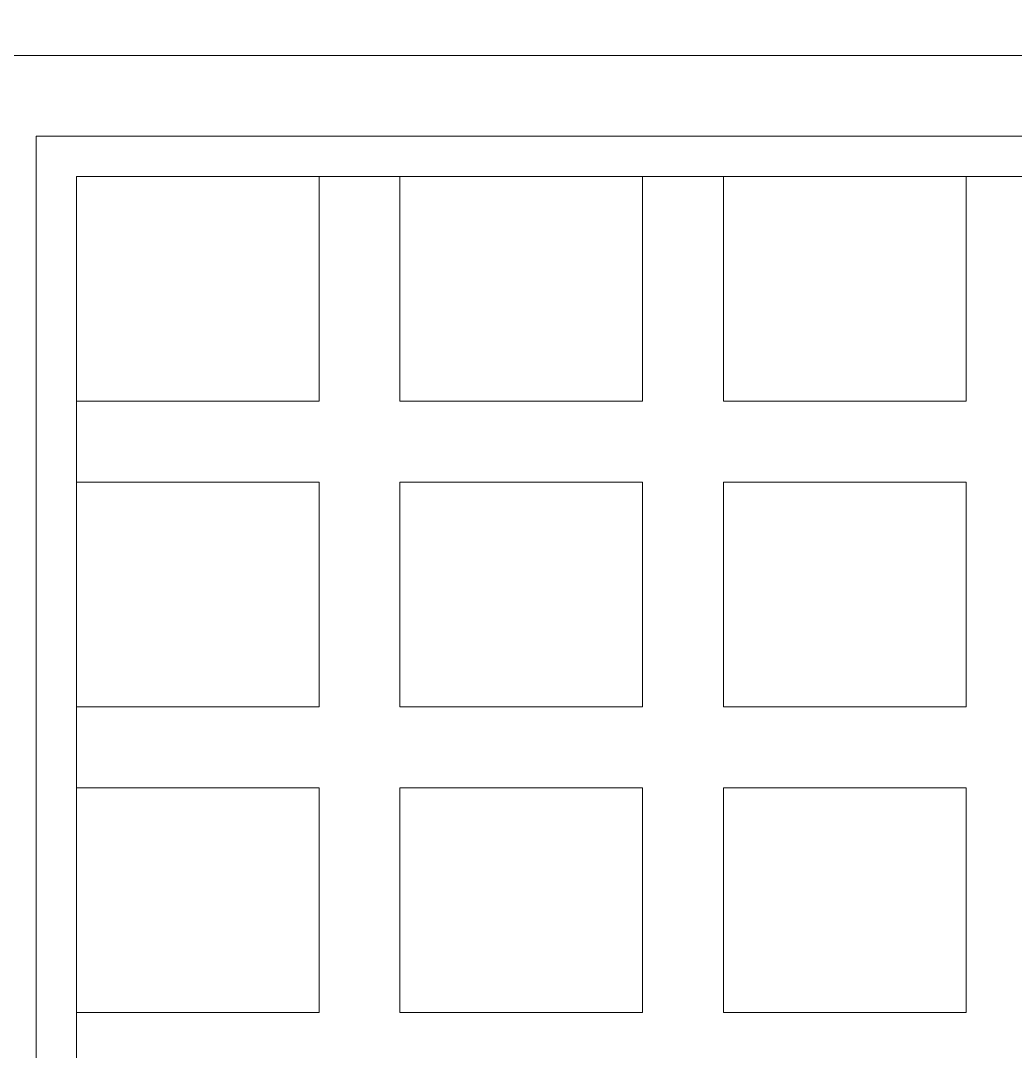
# Model space of a CAD drawing. Header units: millimetres. Extents: x 3554773 to 3850347, y -1853213 to -1653133.
# Drawn here: x 3619377 to 3621865, y -1711950 to -1709373 of the extents above; entities that cross this region are included whole.
import ezdxf

# ---------------------------------------------------------------- set-up
doc = ezdxf.new("R2010")
doc.units = ezdxf.units.MM
doc.header["$MEASUREMENT"] = 0
doc.set_wipeout_variables(frame=1)
doc.linetypes.add('Wipeout_Contour', pattern=[1000, 0, -1000])
doc.layers.add('Structural - Bearing', color=7, linetype='Continuous')
doc.layers.add('Structural - Bearing_Pen_No__3', color=7, linetype='Continuous', lineweight=18, true_color=0xff6600)

msp = doc.modelspace()

# ---------------------------------------------------------------- wipeouts: each hides what was drawn before it
at = {"color": 254, "linetype": 'Wipeout_Contour', "lineweight": 0, "ltscale": 40704785.87758876}
msp.add_wipeout([(3619213.6, -1709460), (3618066.4, -1709460), (3618066.4, -1720177.4), (3618167.5, -1720177.4), (3618167.5, -1720379.6), (3634378.4, -1720379.6), (3634378.4, -1709460), (3633368.7, -1709460), (3633368.7, -1716739.7), (3619213.6, -1716739.7)], dxfattribs=at).dxf.layer = 'Structural - Bearing'

# ---------------------------------------------------------------- next in the draw order: wipeouts: each hides what was drawn before it
at = {"color": 254, "linetype": 'Wipeout_Contour', "lineweight": 0, "ltscale": 16280516.92095852}
msp.add_wipeout([(3618066.4, -1707640.1), (3618066.4, -1709460), (3634378.4, -1709460), (3634378.4, -1707640.1)], dxfattribs=at).dxf.layer = 'Structural - Bearing'
at = {"color": 254, "linetype": 'Wipeout_Contour', "lineweight": 0, "ltscale": 16276245.61892267}
msp.add_wipeout([(3619415.9, -1716537.5), (3619415.9, -1709662.2), (3619213.6, -1709662.2), (3619213.6, -1716537.5)], dxfattribs=at).dxf.layer = 'Structural - Bearing'
at = {"color": 254, "linetype": 'Wipeout_Contour', "lineweight": 0, "ltscale": 16276458.18599499}
msp.add_wipeout([(3620932.5, -1710527.2), (3620325.8, -1710527.2), (3620325.8, -1711088.9), (3620932.5, -1711088.9)], dxfattribs=at).dxf.layer = 'Structural - Bearing'
at = {"color": 254, "linetype": 'Wipeout_Contour', "lineweight": 0, "ltscale": 16277182.29800762}
msp.add_wipeout([(3621134.7, -1710527.2), (3621134.7, -1711088.9), (3621741.3, -1711088.9), (3621741.3, -1710527.2)], dxfattribs=at).dxf.layer = 'Structural - Bearing'
at = {"color": 254, "linetype": 'Wipeout_Contour', "lineweight": 0, "ltscale": 16276779.40444128}
msp.add_wipeout([(3620325.8, -1711291.2), (3620325.8, -1711852.9), (3620932.5, -1711852.9), (3620932.5, -1711291.2)], dxfattribs=at).dxf.layer = 'Structural - Bearing'
at = {"color": 254, "linetype": 'Wipeout_Contour', "lineweight": 0, "ltscale": 16277503.50216436}
msp.add_wipeout([(3621134.7, -1711291.2), (3621134.7, -1711852.9), (3621741.3, -1711852.9), (3621741.3, -1711291.2)], dxfattribs=at).dxf.layer = 'Structural - Bearing'

# ---------------------------------------------------------------- next in the draw order: linework, layer by layer
at = {"layer": 'Structural - Bearing_Pen_No__3', "linetype": 'Continuous'}
for p, q in [((3620932.5, -1710527.2), (3620325.8, -1710527.2)), ((3620325.8, -1711088.9), (3620325.8, -1710527.2)), ((3620932.5, -1710527.2), (3620932.5, -1711088.9)), ((3621741.3, -1710527.2), (3621134.7, -1710527.2)), ((3621134.7, -1711088.9), (3621134.7, -1710527.2)), ((3621741.3, -1710527.2), (3621741.3, -1711088.9)), ((3620325.8, -1711088.9), (3620932.5, -1711088.9)), ((3621134.7, -1711088.9), (3621741.3, -1711088.9)), ((3620325.8, -1711852.9), (3620325.8, -1711291.2)), ((3620325.8, -1711291.2), (3620932.5, -1711291.2)), ((3620932.5, -1711291.2), (3620932.5, -1711852.9)), ((3621134.7, -1711852.9), (3621134.7, -1711291.2)), ((3621134.7, -1711291.2), (3621741.3, -1711291.2)), ((3621741.3, -1711291.2), (3621741.3, -1711852.9)), ((3620325.8, -1711852.9), (3620932.5, -1711852.9)), ((3621134.7, -1711852.9), (3621741.3, -1711852.9))]:
    msp.add_line(p, q, dxfattribs=at)

# ---------------------------------------------------------------- next in the draw order: wipeouts: each hides what was drawn before it
at = {"color": 254, "linetype": 'Wipeout_Contour', "lineweight": 0, "ltscale": 24421526.57169771}
msp.add_wipeout([(3619213.6, -1709460), (3619213.6, -1709662.2), (3619415.9, -1709662.2), (3633166.5, -1709662.2), (3633368.7, -1709662.2), (3633368.7, -1709460)], dxfattribs=at).dxf.layer = 'Structural - Bearing'
at = {"color": 254, "linetype": 'Wipeout_Contour', "lineweight": 0, "ltscale": 16276381.36224162}
msp.add_wipeout([(3619517, -1709763.3), (3619415.9, -1709763.3), (3619415.9, -1716436.4), (3619517, -1716436.4)], dxfattribs=at).dxf.layer = 'Structural - Bearing'

# ---------------------------------------------------------------- next in the draw order: linework, layer by layer
at = {"layer": 'Structural - Bearing_Pen_No__3', "linetype": 'Continuous'}
msp.add_line((3633368.7, -1709460), (3619213.6, -1709460), dxfattribs=at)

# ---------------------------------------------------------------- next in the draw order: wipeouts: each hides what was drawn before it
at = {"color": 254, "linetype": 'Wipeout_Contour', "lineweight": 0, "ltscale": 24421611.53914871}
msp.add_wipeout([(3619415.9, -1709662.2), (3619415.9, -1709763.3), (3619517, -1709763.3), (3633065.4, -1709763.3), (3633166.5, -1709763.3), (3633166.5, -1709662.2)], dxfattribs=at).dxf.layer = 'Structural - Bearing'
at = {"color": 254, "linetype": 'Wipeout_Contour', "lineweight": 0, "ltscale": 16275734.08108876}
msp.add_wipeout([(3620123.6, -1710527.2), (3619517, -1710527.2), (3619517, -1711088.9), (3620123.6, -1711088.9)], dxfattribs=at).dxf.layer = 'Structural - Bearing'
at = {"color": 254, "linetype": 'Wipeout_Contour', "lineweight": 0, "ltscale": 16276055.31382572}
msp.add_wipeout([(3619517, -1711852.9), (3620123.6, -1711852.9), (3620123.6, -1711291.2), (3619517, -1711291.2)], dxfattribs=at).dxf.layer = 'Structural - Bearing'

# ---------------------------------------------------------------- next in the draw order: linework, layer by layer
at = {"layer": 'Structural - Bearing_Pen_No__3', "linetype": 'Continuous'}
for p, q in [((3619415.9, -1716537.5), (3619415.9, -1709662.2)), ((3619415.9, -1709662.2), (3633166.5, -1709662.2)), ((3619517, -1710527.2), (3620123.6, -1710527.2)), ((3619517, -1710527.2), (3619517, -1711088.9)), ((3620123.6, -1710527.2), (3620123.6, -1711088.9)), ((3620123.6, -1711088.9), (3619517, -1711088.9)), ((3619517, -1711088.9), (3619517, -1711291.2)), ((3619517, -1711291.2), (3620123.6, -1711291.2)), ((3619517, -1711291.2), (3619517, -1711852.9)), ((3620123.6, -1711291.2), (3620123.6, -1711852.9)), ((3620123.6, -1711852.9), (3619517, -1711852.9)), ((3619517, -1711852.9), (3619517, -1712055.1))]:
    msp.add_line(p, q, dxfattribs=at)

# ---------------------------------------------------------------- next in the draw order: wipeouts: each hides what was drawn before it
at = {"color": 254, "linetype": 'Wipeout_Contour', "lineweight": 0, "ltscale": 16275412.87708678}
msp.add_wipeout([(3619517, -1709763.3), (3619517, -1710325), (3620123.6, -1710325), (3620123.6, -1709763.3)], dxfattribs=at).dxf.layer = 'Structural - Bearing'
at = {"color": 254, "linetype": 'Wipeout_Contour', "lineweight": 0, "ltscale": 16276136.99628298}
msp.add_wipeout([(3620325.8, -1709763.3), (3620325.8, -1710325), (3620932.5, -1710325), (3620932.5, -1709763.3)], dxfattribs=at).dxf.layer = 'Structural - Bearing'
at = {"color": 254, "linetype": 'Wipeout_Contour', "lineweight": 0, "ltscale": 16276861.12258443}
msp.add_wipeout([(3621134.7, -1709763.3), (3621134.7, -1710325), (3621741.3, -1710325), (3621741.3, -1709763.3)], dxfattribs=at).dxf.layer = 'Structural - Bearing'

# ---------------------------------------------------------------- next in the draw order: linework, layer by layer
at = {"layer": 'Structural - Bearing_Pen_No__3', "linetype": 'Continuous'}
for p, q in [((3619517, -1709763.3), (3619517, -1710325)), ((3620123.6, -1709763.3), (3619517, -1709763.3)), ((3620325.8, -1709763.3), (3620123.6, -1709763.3)), ((3620123.6, -1709763.3), (3620123.6, -1710325)), ((3620325.8, -1710325), (3620325.8, -1709763.3)), ((3620932.5, -1709763.3), (3620325.8, -1709763.3)), ((3621134.7, -1709763.3), (3620932.5, -1709763.3)), ((3620932.5, -1709763.3), (3620932.5, -1710325)), ((3621134.7, -1710325), (3621134.7, -1709763.3)), ((3621741.3, -1709763.3), (3621134.7, -1709763.3)), ((3621943.5, -1709763.3), (3621741.3, -1709763.3)), ((3621741.3, -1709763.3), (3621741.3, -1710325)), ((3620123.6, -1710325), (3619517, -1710325)), ((3619517, -1710325), (3619517, -1710527.2)), ((3620932.5, -1710325), (3620325.8, -1710325)), ((3621134.7, -1710325), (3621741.3, -1710325))]:
    msp.add_line(p, q, dxfattribs=at)

doc.saveas('drawing.dxf')
